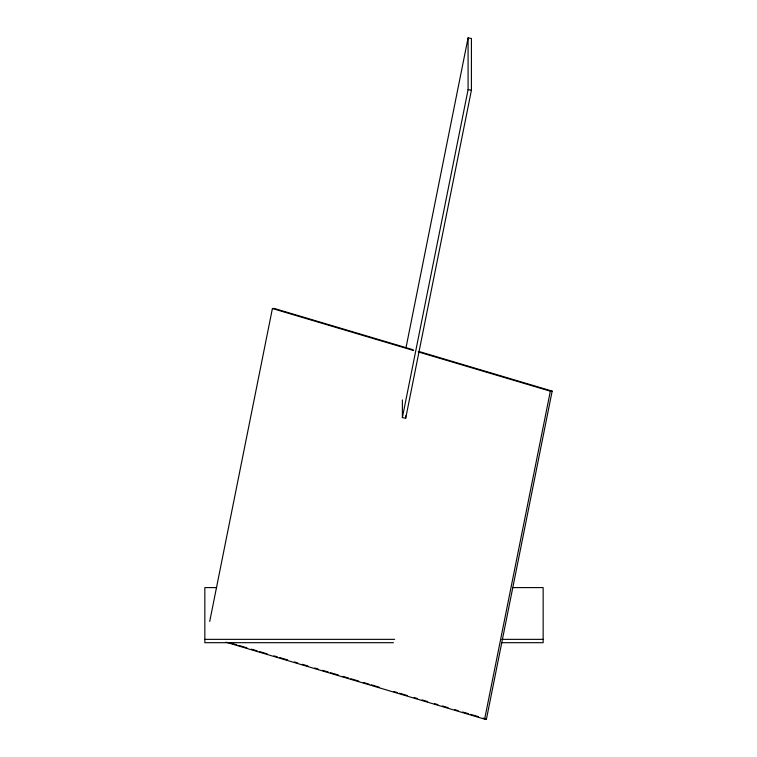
<?xml version="1.0" encoding="UTF-8"?>
<svg xmlns="http://www.w3.org/2000/svg" width="757" height="757" viewBox="0 0 757 757"><rect width="100%" height="100%" fill="white"/><g stroke="black" fill="none" stroke-linecap="round" stroke-linejoin="round"><path stroke-width="1.14" d="M209.717 621.421L272.406 308.525L274.223 308.44L413.19 349.781M406.093 347.264L468.091 37.85L471.412 38.503L471.412 90.253L405.695 418.214L402.383 417.571L402.383 399.923M402.383 417.571L468.091 89.61L468.091 37.85M484.641 719.15L550.348 391.189L552.165 391.114L486.448 719.074L484.641 719.15L225.908 642.191M216.625 587.593L204.835 587.593L204.835 642.693L393.441 642.693M512.498 587.593L543.148 587.593L543.148 642.693L501.891 642.693M204.835 639.353L394.624 639.353M501.891 639.353L543.148 639.353M468.091 89.61L471.412 90.253M418.839 351.456L552.165 391.114M272.406 308.525L413.644 350.529M418.157 351.873L550.348 391.189M231.112 643.128L236.761 644.803M239.013 645.475L246.924 647.831M251.447 649.175L257.096 650.85M259.358 651.531L267.268 653.878M274.043 655.893L277.431 656.906M279.693 657.578L287.603 659.924M294.378 661.94L297.766 662.952M302.289 664.296L307.938 665.98M314.713 667.996L318.11 668.999M322.624 670.342L328.273 672.027M330.535 672.699L338.445 675.045M342.959 676.389L348.608 678.073M350.87 678.745L358.78 681.101M363.303 682.445L368.952 684.12M371.204 684.792L379.115 687.148M393.801 691.519L397.198 692.523M399.45 693.194L407.361 695.551M414.145 697.566L417.533 698.569M422.046 699.913L427.696 701.597M434.48 703.613L437.868 704.625M442.391 705.969L448.04 707.644M454.815 709.659L458.203 710.672M462.726 712.015L468.375 713.69M470.636 714.371L478.538 716.718M483.061 718.062L486.448 719.074M405.695 415.867L405.695 418.214"/></g></svg>
